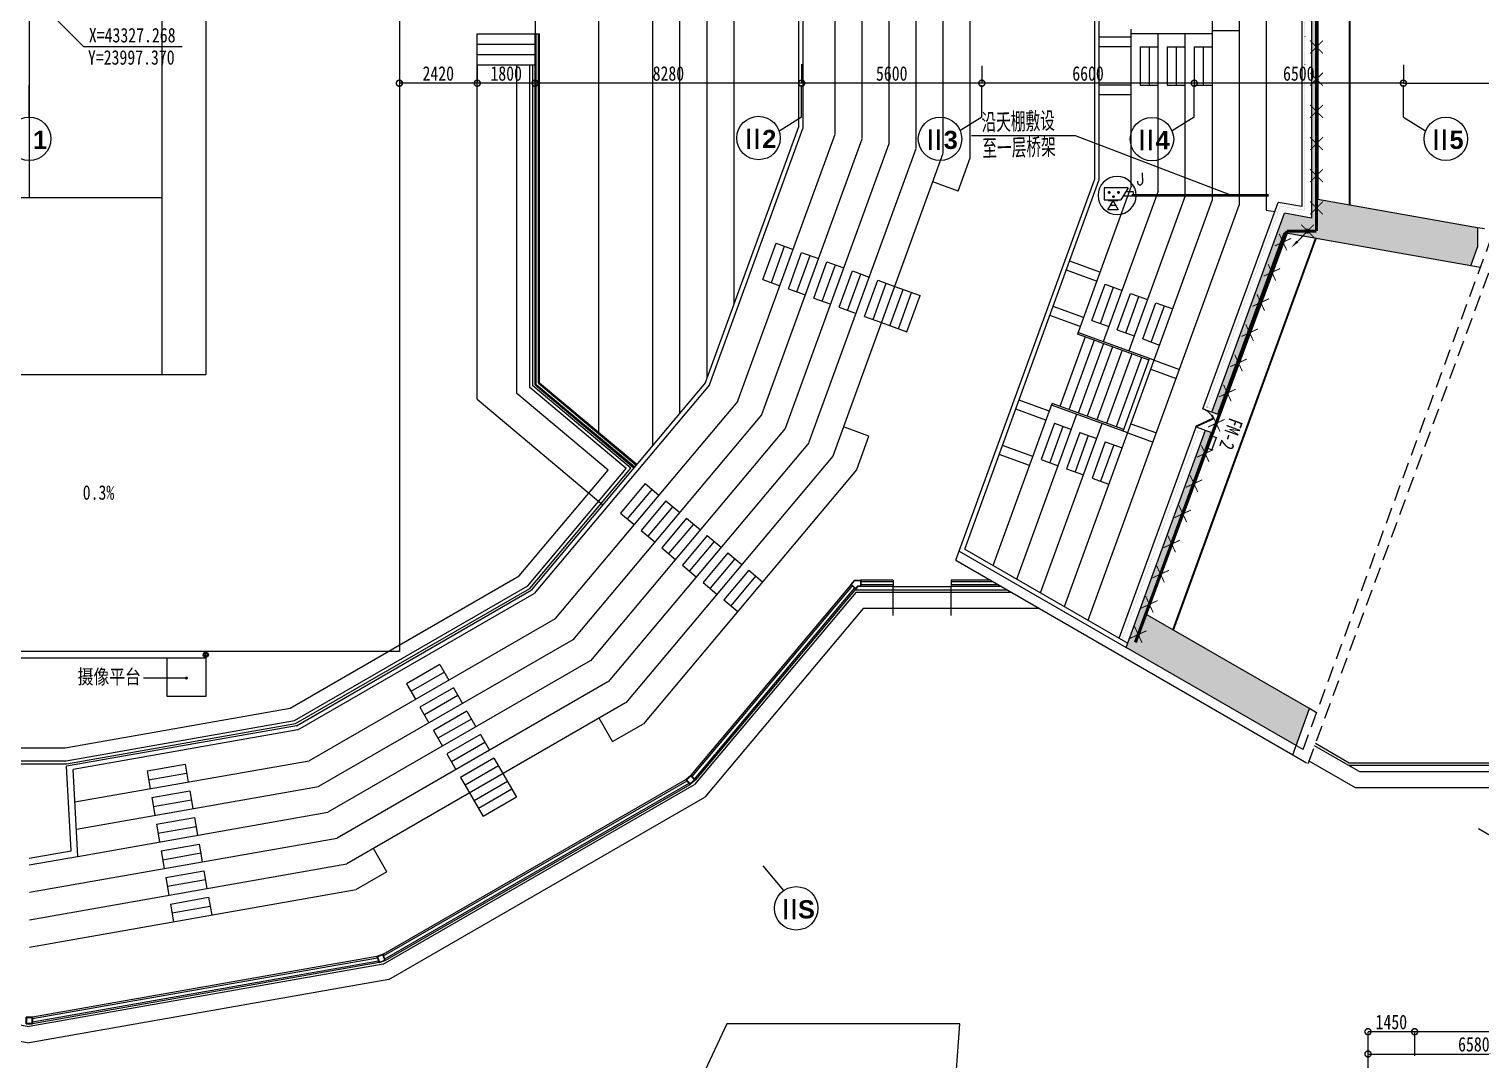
# Model space of a CAD drawing. Extents: x 23317406 to 24383751, y 42324270 to 43451021.
# Drawn here: x 23997363 to 24042480, y 42871820 to 42903866 of the extents above; entities that cross this region are included whole.
import ezdxf

# ---------------------------------------------------------------- set-up
doc = ezdxf.new("R2010")
doc.units = 0
doc.header["$MEASUREMENT"] = 0
doc.linetypes.add('DASHED', pattern=[0.75, 0.5, -0.25])
doc.linetypes.add('T-BW-SF$0$DOT2', pattern=[3.175, 0, -3.175])
doc.layers.get('0').update_dxf_attribs({"linetype": 'CONTINUOUS'})
doc.layers.get('DEFPOINTS').update_dxf_attribs({"linetype": 'CONTINUOUS'})
for name, color, linetype in [('SB', 1, 'CONTINUOUS'), ('WZ', 7, 'CONTINUOUS'), ('场地', 5, 'CONTINUOUS'), ('墙', 7, 'CONTINUOUS'), ('投影', 9, 'CONTINUOUS'), ('柱填充', 8, 'CONTINUOUS'), ('柱形', 7, 'CONTINUOUS'), ('标注', 7, 'CONTINUOUS'), ('栏杆', 146, 'CONTINUOUS'), ('楼梯', 5, 'CONTINUOUS'), ('汉字', 7, 'CONTINUOUS'), ('电-接地防雷-箭头', 3, 'CONTINUOUS'), ('电-接地防雷-防雷卡子', 94, 'CONTINUOUS'), ('电-接地防雷-防雷线', 94, 'CONTINUOUS'), ('监控管线', 11, 'CONTINUOUS'), ('监控设备', 1, 'CONTINUOUS'), ('辅助件', 9, 'CONTINUOUS'), ('边界', 9, 'CONTINUOUS'), ('门窗', 7, 'CONTINUOUS')]:
    doc.layers.add(name, color=color, linetype=linetype)
doc.styles.add('HZTXT', font='txt', dxfattribs={"width": 0.9, "bigfont": 'HZTXT'})
doc.styles.add('IDQSTYLE', font='txt.shx', dxfattribs={"width": 0.7, "bigfont": 'hztxt.shx'})
doc.styles.add('KSHZ', font='ROMANS.shx', dxfattribs={"height": 800, "bigfont": 'dfhz.shx'})
doc.styles.add('Q1', font='SimSun.ttf', dxfattribs={"width": 0.8, "height": 450})
doc.styles.add('Q200', font='SimSun.ttf', dxfattribs={"width": 0.8, "height": 450})
doc.styles.add('T-SG-01$0$Arial', font='ARIALBD.TTF')
doc.dimstyles.new('Q2', dxfattribs={"dimscale": 150, "dimtxt": 2.5, "dimasz": 2.5, "dimexe": 0, "dimexo": 0, "dimgap": 0.5, "dimtad": 1, "dimdec": 4, "dimdsep": 46, "dimtxsty": 'Q200', "dimblk1": 'DOTSMALL', "dimblk2": 'DOTSMALL', "dimsah": 1, "dimcen": 2.5, "dimadec": 0, "dimazin": 0, "dimtfac": 1, "dimtdec": 3, "dimtmove": 2, "dimatfit": 3, "dimldrblk": 'DOTSMALL', "dimfxl": 1, "dimtolj": 1, "dimtzin": 10, "dimarcsym": 0})

# ---------------------------------------------------------------- blocks, each defined once
blk = doc.blocks.new('_DOTSMALL')
at = {"color": 0, "linetype": 'ByBlock', "const_width": 0.5}
blk.add_lwpolyline([(-0.0625, 0, 1), (0.0625, 0, 1)], format="xyb", close=True, dxfattribs=at)
blk = doc.blocks.new('*D251')
at = {"color": 0, "linetype": 'ByBlock'}
for p, q in [((24013090, 42831648), (24013090, 42831080)), ((24021370, 42831648), (24021370, 42831080)), ((24021370, 42831080), (24013090, 42831080))]:
    blk.add_line(p, q, dxfattribs=at)
at = {"layer": 'DEFPOINTS', "color": 0, "linetype": 'ByBlock'}
for p in [(24013090, 42831648), (24021370, 42831648), (24013090, 42831080)]:
    blk.add_point(p, dxfattribs=at)
at = {"color": 0, "linetype": 'ByBlock', "xscale": 375, "yscale": 375, "zscale": 375, "rotation": 180}
blk.add_blockref('_DOTSMALL', (24013090, 42831080), dxfattribs=at)
at = {"color": 0, "linetype": 'ByBlock', "xscale": 375, "yscale": 375, "zscale": 375}
blk.add_blockref('_DOTSMALL', (24021370, 42831080), dxfattribs=at)
at = {"color": 0, "linetype": 'ByBlock', "insert": (24017230, 42831380), "char_height": 450, "attachment_point": 5, "style": 'Q200'}
blk.add_mtext('\\A1;8280', dxfattribs=at)
blk = doc.blocks.new('*D252')
at = {"color": 0, "linetype": 'ByBlock'}
for p, q in [((24021370, 42831674), (24021370, 42831080)), ((24026970, 42831624), (24026970, 42831080)), ((24026970, 42831080), (24021370, 42831080))]:
    blk.add_line(p, q, dxfattribs=at)
at = {"layer": 'DEFPOINTS', "color": 0, "linetype": 'ByBlock'}
for p in [(24021370, 42831674), (24026970, 42831624), (24021370, 42831080)]:
    blk.add_point(p, dxfattribs=at)
at = {"color": 0, "linetype": 'ByBlock', "xscale": 375, "yscale": 375, "zscale": 375, "rotation": 180}
blk.add_blockref('_DOTSMALL', (24021370, 42831080), dxfattribs=at)
at = {"color": 0, "linetype": 'ByBlock', "xscale": 375, "yscale": 375, "zscale": 375}
blk.add_blockref('_DOTSMALL', (24026970, 42831080), dxfattribs=at)
at = {"color": 0, "linetype": 'ByBlock', "insert": (24024170, 42831380), "char_height": 450, "attachment_point": 5, "style": 'Q200'}
blk.add_mtext('\\A1;5600', dxfattribs=at)
blk = doc.blocks.new('*D253')
at = {"color": 0, "linetype": 'ByBlock'}
for p, q in [((24026970, 42831624), (24026970, 42831080)), ((24033570, 42831648), (24033570, 42831080)), ((24033570, 42831080), (24026970, 42831080))]:
    blk.add_line(p, q, dxfattribs=at)
at = {"layer": 'DEFPOINTS', "color": 0, "linetype": 'ByBlock'}
for p in [(24026970, 42831624), (24033570, 42831648), (24026970, 42831080)]:
    blk.add_point(p, dxfattribs=at)
at = {"color": 0, "linetype": 'ByBlock', "xscale": 375, "yscale": 375, "zscale": 375, "rotation": 180}
blk.add_blockref('_DOTSMALL', (24026970, 42831080), dxfattribs=at)
at = {"color": 0, "linetype": 'ByBlock', "xscale": 375, "yscale": 375, "zscale": 375}
blk.add_blockref('_DOTSMALL', (24033570, 42831080), dxfattribs=at)
at = {"color": 0, "linetype": 'ByBlock', "insert": (24030270, 42831380), "char_height": 450, "attachment_point": 5, "style": 'Q200'}
blk.add_mtext('\\A1;6600', dxfattribs=at)
blk = doc.blocks.new('*D254')
at = {"color": 0, "linetype": 'ByBlock'}
for p, q in [((24033570, 42831648), (24033570, 42831080)), ((24040070, 42831648), (24040070, 42831080)), ((24040070, 42831080), (24033570, 42831080))]:
    blk.add_line(p, q, dxfattribs=at)
at = {"layer": 'DEFPOINTS', "color": 0, "linetype": 'ByBlock'}
for p in [(24033570, 42831648), (24040070, 42831648), (24033570, 42831080)]:
    blk.add_point(p, dxfattribs=at)
at = {"color": 0, "linetype": 'ByBlock', "xscale": 375, "yscale": 375, "zscale": 375, "rotation": 180}
blk.add_blockref('_DOTSMALL', (24033570, 42831080), dxfattribs=at)
at = {"color": 0, "linetype": 'ByBlock', "xscale": 375, "yscale": 375, "zscale": 375}
blk.add_blockref('_DOTSMALL', (24040070, 42831080), dxfattribs=at)
at = {"color": 0, "linetype": 'ByBlock', "insert": (24036820, 42831380), "char_height": 450, "attachment_point": 5, "style": 'Q200'}
blk.add_mtext('\\A1;6500', dxfattribs=at)
blk = doc.blocks.new('*D255')
at = {"color": 0, "linetype": 'ByBlock'}
for p, q in [((24040070, 42831648), (24040070, 42831080)), ((24050370, 42831648), (24050370, 42831080)), ((24040070, 42831080), (24050370, 42831080))]:
    blk.add_line(p, q, dxfattribs=at)
at = {"layer": 'DEFPOINTS', "color": 0, "linetype": 'ByBlock'}
for p in [(24040070, 42831648), (24050370, 42831648), (24050370, 42831080)]:
    blk.add_point(p, dxfattribs=at)
at = {"color": 0, "linetype": 'ByBlock', "xscale": 375, "yscale": 375, "zscale": 375, "rotation": 180}
blk.add_blockref('_DOTSMALL', (24040070, 42831080), dxfattribs=at)
at = {"color": 0, "linetype": 'ByBlock', "xscale": 375, "yscale": 375, "zscale": 375}
blk.add_blockref('_DOTSMALL', (24050370, 42831080), dxfattribs=at)
at = {"color": 0, "linetype": 'ByBlock', "insert": (24045220, 42831380), "char_height": 450, "attachment_point": 5, "style": 'Q200'}
blk.add_mtext('\\A1;10300', dxfattribs=at)
blk = doc.blocks.new('A$C53E22F80')
at = {"layer": '场地'}
for p, q in [((0, 42400), (0, 1400)), ((23000, 42400), (0, 42400)), ((23000, 42400), (23000, 1400)), ((6015, 33785), (6015, 10015)), ((16985, 33785), (6015, 33785)), ((7385, 33785), (7385, 10015)), ((15615, 33785), (15615, 10015)), ((16985, 33785), (16985, 10015)), ((15615, 28300), (7385, 28300)), ((11500, 28300), (11500, 15500)), ((17895, 21900), (5105, 21900)), ((15615, 15500), (7385, 15500)), ((6015, 10015), (16985, 10015)), ((23000, 1400), (0, 1400))]:
    blk.add_line(p, q, dxfattribs=at)
at = {"layer": '投影'}
for points in [[(6015, 43800), (7215, 43800), (7215, 42600), (6015, 42600)], [(16985, 43800), (15785, 43800), (15785, 42600), (16985, 42600)], [(6015, 42600), (16985, 42600), (16985, 42400), (6015, 42400)], [(6015, 1200), (16985, 1200), (16985, 1400), (6015, 1400)], [(6015, 0), (7215, 0), (7215, 1200), (6015, 1200)], [(16985, 0), (15785, 0), (15785, 1200), (16985, 1200)]]:
    blk.add_lwpolyline(points, close=True, dxfattribs=at)
blk = doc.blocks.new('*D258')
at = {"color": 0, "linetype": 'ByBlock'}
for p, q in [((24008870, 42831648), (24008870, 42831080)), ((24011290, 42831648), (24011290, 42831080)), ((24011290, 42831080), (24008870, 42831080))]:
    blk.add_line(p, q, dxfattribs=at)
at = {"layer": 'DEFPOINTS', "color": 0, "linetype": 'ByBlock'}
for p in [(24008870, 42831648), (24011290, 42831648), (24008870, 42831080)]:
    blk.add_point(p, dxfattribs=at)
at = {"color": 0, "linetype": 'ByBlock', "xscale": 375, "yscale": 375, "zscale": 375, "rotation": 180}
blk.add_blockref('_DOTSMALL', (24008870, 42831080), dxfattribs=at)
at = {"color": 0, "linetype": 'ByBlock', "xscale": 375, "yscale": 375, "zscale": 375}
blk.add_blockref('_DOTSMALL', (24011290, 42831080), dxfattribs=at)
at = {"color": 0, "linetype": 'ByBlock', "insert": (24010080, 42831380), "char_height": 450, "attachment_point": 5, "style": 'Q200'}
blk.add_mtext('\\A1;2420', dxfattribs=at)
blk = doc.blocks.new('*D259')
at = {"color": 0, "linetype": 'ByBlock'}
for p, q in [((24011290, 42831648), (24011290, 42831080)), ((24013090, 42831648), (24013090, 42831080)), ((24013090, 42831080), (24011290, 42831080))]:
    blk.add_line(p, q, dxfattribs=at)
at = {"layer": 'DEFPOINTS', "color": 0, "linetype": 'ByBlock'}
for p in [(24011290, 42831648), (24013090, 42831648), (24011290, 42831080)]:
    blk.add_point(p, dxfattribs=at)
at = {"color": 0, "linetype": 'ByBlock', "xscale": 375, "yscale": 375, "zscale": 375, "rotation": 180}
blk.add_blockref('_DOTSMALL', (24011290, 42831080), dxfattribs=at)
at = {"color": 0, "linetype": 'ByBlock', "xscale": 375, "yscale": 375, "zscale": 375}
blk.add_blockref('_DOTSMALL', (24013090, 42831080), dxfattribs=at)
at = {"color": 0, "linetype": 'ByBlock', "insert": (24012190, 42831380), "char_height": 450, "attachment_point": 5, "style": 'Q200'}
blk.add_mtext('\\A1;1800', dxfattribs=at)
blk = doc.blocks.new('M100')
at = {"layer": '门窗'}
blk.add_line((0, 1000), (0, 0), dxfattribs=at)
blk = doc.blocks.new('*D319')
at = {"color": 0, "linetype": 'ByBlock'}
for p, q in [((24040420, 42800844), (24040420, 42801596)), ((24049870, 42801596), (24040420, 42801596)), ((24049870, 42800844), (24049870, 42801596))]:
    blk.add_line(p, q, dxfattribs=at)
at = {"layer": 'DEFPOINTS', "color": 0, "linetype": 'ByBlock'}
for p in [(24040420, 42801596), (24040420, 42800844), (24049870, 42800844)]:
    blk.add_point(p, dxfattribs=at)
at = {"color": 0, "linetype": 'ByBlock', "xscale": 375, "yscale": 375, "zscale": 375, "rotation": 180}
blk.add_blockref('_DOTSMALL', (24040420, 42801596), dxfattribs=at)
at = {"color": 0, "linetype": 'ByBlock', "xscale": 375, "yscale": 375, "zscale": 375}
blk.add_blockref('_DOTSMALL', (24049870, 42801596), dxfattribs=at)
at = {"color": 0, "linetype": 'ByBlock', "insert": (24045145, 42801896), "char_height": 450, "attachment_point": 5, "style": 'Q200'}
blk.add_mtext('\\A1;9450', dxfattribs=at)
blk = doc.blocks.new('*D320')
at = {"color": 0, "linetype": 'ByBlock'}
for p, q in [((24038970, 42800844), (24038970, 42801596)), ((24040420, 42801596), (24038970, 42801596)), ((24040420, 42800844), (24040420, 42801596))]:
    blk.add_line(p, q, dxfattribs=at)
at = {"layer": 'DEFPOINTS', "color": 0, "linetype": 'ByBlock'}
for p in [(24038970, 42801596), (24038970, 42800844), (24040420, 42800844)]:
    blk.add_point(p, dxfattribs=at)
at = {"color": 0, "linetype": 'ByBlock', "xscale": 375, "yscale": 375, "zscale": 375, "rotation": 180}
blk.add_blockref('_DOTSMALL', (24038970, 42801596), dxfattribs=at)
at = {"color": 0, "linetype": 'ByBlock', "xscale": 375, "yscale": 375, "zscale": 375}
blk.add_blockref('_DOTSMALL', (24040420, 42801596), dxfattribs=at)
at = {"color": 0, "linetype": 'ByBlock', "insert": (24039695, 42801896), "char_height": 450, "attachment_point": 5, "style": 'Q200'}
blk.add_mtext('\\A1;1450', dxfattribs=at)
blk = doc.blocks.new('*D325')
at = {"color": 0, "linetype": 'ByBlock'}
for p, q in [((24038970, 42800152), (24038970, 42800904)), ((24038970, 42800904), (24045550, 42800904)), ((24045550, 42800152), (24045550, 42800904))]:
    blk.add_line(p, q, dxfattribs=at)
at = {"layer": 'DEFPOINTS', "color": 0, "linetype": 'ByBlock'}
for p in [(24045550, 42800904), (24038970, 42800152), (24045550, 42800152)]:
    blk.add_point(p, dxfattribs=at)
at = {"color": 0, "linetype": 'ByBlock', "xscale": 375, "yscale": 375, "zscale": 375, "rotation": 180}
blk.add_blockref('_DOTSMALL', (24038970, 42800904), dxfattribs=at)
at = {"color": 0, "linetype": 'ByBlock', "xscale": 375, "yscale": 375, "zscale": 375}
blk.add_blockref('_DOTSMALL', (24045550, 42800904), dxfattribs=at)
at = {"color": 0, "linetype": 'ByBlock', "insert": (24042260, 42801204), "char_height": 450, "attachment_point": 5, "style": 'Q200'}
blk.add_mtext('\\A1;6580', dxfattribs=at)
blk = doc.blocks.new('SX1')
at = {"layer": 'SB'}
for p, q in [((-2.72, 0.74), (-4.54, 0.74)), ((-4.54, 0.74), (-4.54, -0.51)), ((-3.29, 1.67), (2.96, 1.67)), ((-3.29, 1.67), (-1.38, -1.45)), ((2.96, 1.67), (2.96, -1.45)), ((-4.54, -0.51), (-1.96, -0.51)), ((2.96, -1.45), (-1.38, -1.45))]:
    blk.add_line(p, q, dxfattribs=at)
blk = doc.blocks.new('SX8')
at = {"layer": 'SB'}
for p, q in [((-0.65, -1.02), (1.8, -1.02)), ((-0.11, -2.2), (1.27, -2.2))]:
    blk.add_line(p, q, dxfattribs=at)
for points in [[(-1.02, 1.19, 0.375, 0.375, 1), (-0.64, 1.19, 0.375, 0.375, 1)], [(0.29, 0.1, 0.375, 0.375, 1), (0.67, 0.1, 0.375, 0.375, 1)], [(1.39, 1.19, 0.375, 0.375, 1), (1.76, 1.19, 0.375, 0.375, 1)]]:
    blk.add_lwpolyline(points, format="xyseb", close=True, dxfattribs=at)
blk.add_lwpolyline([(0.58, -1.01), (-0.77, -3.35), (1.94, -3.35)], close=True, dxfattribs=at)
blk.add_blockref('SX1', (-0.09, 0.7), dxfattribs=at)
blk = doc.blocks.new('QQSX')
at = {"layer": 'SB'}
blk.add_circle((-12, 12), 494, dxfattribs=at)
at = {"layer": 'SB', "xscale": 100, "yscale": 100, "zscale": 100}
blk.add_blockref('SX8', (36, -28), dxfattribs=at)
blk = doc.blocks.new('A$C7A4D2D25')
at = {"layer": 'WZ'}
blk.add_blockref('QQSX', (506, 483), dxfattribs=at)
blk = doc.blocks.new('*X411')
at = {"color": 0, "linetype": 'Continuous'}
for p, q in [((192.59, 446.72), (193.87, 448.01)), ((192.65, 446.36), (194.23, 447.94)), ((192.69, 447.24), (193.35, 447.91)), ((192.79, 446.07), (194.52, 447.8)), ((192.98, 445.84), (194.75, 447.61)), ((193.23, 445.66), (194.93, 447.37)), ((193.53, 445.54), (195.05, 447.06)), ((193.92, 445.51), (195.08, 446.67)), ((194.61, 445.77), (194.82, 445.99))]:
    blk.add_line(p, q, dxfattribs=at)
blk = doc.blocks.new('HC000750')
at = {"color": 0, "linetype": 'Continuous'}
blk.add_line((0, -0.06), (-3.11, -3.23), dxfattribs=at)
blk.add_lwpolyline([(-3.11, -3.23, 0.8, 0, 0), (-5.06, -5.12, 0, 0, 0)], format="xyseb", dxfattribs=at)
blk.add_circle((0, 0), 0.625, dxfattribs=at)
at = {"color": 0, "linetype": 'Continuous', "xscale": 0.5, "yscale": 0.5, "zscale": 0.5}
blk.add_blockref('*X411', (-96.92, -223.38), dxfattribs=at)
at = {"color": 0, "style": 'IDQSTYLE', "width": 0.7}
blk.add_attdef('PSFHATT', (2.63, -5.12), '', height=2.5, dxfattribs=at)

msp = doc.modelspace()

# ---------------------------------------------------------------- hatches: boundary and pattern name
at = {"layer": '柱填充'}
h = msp.add_hatch(color=256, dxfattribs=at)
h.paths.add_polyline_path([(24042161.62219, 42896508.4611), (24042370, 42897080.97444), (24042370, 42897690.23041), (24037410, 42898564.81223), (24037410, 42904715.68857), (24037210, 42904715.68857), (24037210, 42897990.82166), (24036370, 42898138.93632), (24034120.61826, 42891958.81077), (24034308.55678, 42891890.40674), (24036361.62219, 42897531.15759)])
h.paths.add_polyline_path([(24036220.5, 42902819.34957), (24037419.5, 42902819.34957), (24037419.5, 42902144.34957), (24036220.5, 42902144.34957)], flags=25)
msp.add_hatch(color=256, dxfattribs=at).paths.add_polyline_path([(24032050.27929, 42885685.84031), (24034103.34469, 42891326.59117), (24033915.40617, 42891394.99519), (24031457.64661, 42884642.3563), (24036733.95806, 42881596.07647), (24037150.71369, 42882741.10314)])

# ---------------------------------------------------------------- linework, layer by layer
for p, q in [((23997370, 42901125.49677), (23997370, 42902125.49677)), ((24021370, 42901125.49677), (24021370, 42902125.49677)), ((24026970.00037, 42901125.49677), (24026970.00037, 42902125.49677)), ((24033570.00037, 42901125.49677), (24033570.00037, 42902125.49677)), ((24040070.00037, 42901125.49677), (24040070.00037, 42902125.49677)), ((24042401.08608, 42879016.9789), (24043267.11148, 42878516.9789)), ((24020162.96538, 42877852.0902), (24020805.75299, 42877086.04576))]:
    msp.add_line(p, q)
at = {"color": 2}
for centre in [(23997370, 42900450.49677), (24020033.56529, 42900477.88613), (24025671.67031, 42900450.49677), (24032257.21979, 42900441.24693), (24041388.66415, 42900450.49677), (24021202.28969, 42876533.66372)]:
    msp.add_circle(centre, 675, dxfattribs=at)
at = {"layer": '场地'}
msp.add_lwpolyline([(24025931.1914, 42868093.93648), (24026284.47432, 42872945.68857), (24019044.70432, 42872945.68857), (24016782.29516, 42868093.93648)], dxfattribs=at)
at = {"layer": '墙'}
for p, q in [((24038410, 42911642.89189), (24038410, 42898388.48525)), ((24021270, 42909229.90341), (24021270, 42900801.47373)), ((24021410, 42909254.58919), (24021410, 42900776.78796)), ((24036910, 42904715.68857), (24036910, 42898348.34774)), ((24037210, 42904715.68857), (24037210, 42897990.82166)), ((24037410, 42904715.68857), (24037410, 42898564.81223)), ((24018387.30728, 42892881.34056), (24021270, 42900801.47373)), ((24018510.42121, 42892810.2607), (24021410, 42900776.78796)), ((24042370, 42897690.23041), (24037410, 42898564.81223)), ((24033838.71047, 42892061.41681), (24036174.18891, 42898478.09109)), ((24034120.61826, 42891958.81077), (24036370, 42898138.93632)), ((24036910, 42898348.34774), (24036174.18891, 42898478.09109)), ((24037210, 42897990.82166), (24036370, 42898138.93632)), ((24042370, 42897690.23041), (24042370, 42897080.97444)), ((24032929.66453, 42885178.12701), (24037361.62219, 42897354.83061)), ((24034308.55678, 42891890.40674), (24036361.62219, 42897531.15759)), ((24042161.62219, 42896508.4611), (24036361.62219, 42897531.15759)), ((24042161.62219, 42896508.4611), (24042370, 42897080.97444)), ((24018387.30728, 42892881.34056), (24012969.61711, 42886424.78884)), ((24018510.42121, 42892810.2607), (24013060.99562, 42886315.88817)), ((24033838.71047, 42892061.41681), (24034308.55678, 42891890.40674)), ((24031242.45253, 42884928.25674), (24033633.49838, 42891497.60124)), ((24031457.64661, 42884642.3563), (24033915.40617, 42891394.99519)), ((24033633.49838, 42891497.60124), (24034103.34469, 42891326.59117)), ((24032050.27929, 42885685.84031), (24034103.34469, 42891326.59117)), ((24026165.08478, 42887351.60814), (24036629.76915, 42881309.8198)), ((24026269.27369, 42887637.86481), (24031457.64661, 42884642.3563)), ((24026441.00911, 42887700.37139), (24031506.2681, 42884775.94275)), ((24005670.38289, 42882210.574), (24012969.61711, 42886424.78884)), ((24023050.68349, 42886459.86245), (24022897.4746, 42886588.41997)), ((24023214.96225, 42886536.4669), (24023214.96225, 42886736.4669)), ((24005719.00438, 42882076.98756), (24013060.99562, 42886315.88817)), ((24037150.71369, 42882741.10314), (24032050.27929, 42885685.84031)), ((24036733.95806, 42881596.07647), (24031457.64661, 42884642.3563)), ((24036629.76915, 42881309.8198), (24037150.71369, 42882741.10314)), ((24005670.38289, 42882210.574), (23998531.00252, 42880951.70862)), ((24005719.00438, 42882076.98756), (23998736.82527, 42880845.841)), ((23998669.02528, 42878318.0775), (23998531.00252, 42880951.70862)), ((23998878.13897, 42878149.41505), (23998736.82527, 42880845.841)), ((23997363.05404, 42878087.79953), (23998669.02528, 42878318.0775)), ((23997363.05404, 42877884.71421), (23998864.86553, 42878149.52409))]:
    msp.add_line(p, q, dxfattribs=at)
at = {"layer": '墙', "linetype": 'DASHED', "ltscale": 1000}
for p, q in [((24043329, 42897521.13283), (24042370, 42897690.23041)), ((24036950.43361, 42881471.09425), (24042781.21578, 42897313.09399)), ((24037108.9292, 42881033.17662), (24042976.1207, 42896974.09901)), ((24042465.35217, 42896454.90531), (24042161.62219, 42896508.4611)), ((24037371.04997, 42882613.89193), (24037150.71369, 42882741.10314)), ((24036950.43361, 42881471.09425), (24036733.95806, 42881596.07647)), ((24036629.76915, 42881309.8198), (24037108.9292, 42881033.17662))]:
    msp.add_line(p, q, dxfattribs=at)
at = {"layer": '墙'}
for points in [[(24023050.68349, 42886459.86245), (24022897.4746, 42886588.41997), (24023021.70072, 42886736.4669), (24023214.96225, 42886736.4669), (24023214.96225, 42886536.4669), (24023114.96225, 42886536.4669)], [(24023049.45092, 42886473.95077), (24022911.56292, 42886589.65254), (24023026.3638, 42886726.4669), (24023204.96225, 42886726.4669), (24023204.96225, 42886546.4669), (24023110.29918, 42886546.4669)], [(24017776.95592, 42880540.05316), (24017930.16481, 42880668.61068), (24018060.70554, 42880513.0383), (24017907.49665, 42880384.48078)], [(24017791.04424, 42880538.82059), (24017928.93224, 42880654.52236), (24018046.61722, 42880514.27087), (24017908.72922, 42880398.5691)], [(24008363.04409, 42875104.92863), (24008175.10556, 42875036.5246), (24008244.56483, 42874845.68682), (24008432.50336, 42874914.09085)], [(24008357.06736, 42875092.1115), (24008187.92269, 42875030.54787), (24008250.54156, 42874858.50395), (24008419.68623, 42874920.06757)], [(23997270, 42873148.92566), (23997470, 42873148.92566), (23997470, 42872945.84033), (23997270, 42872945.84033)], [(23997470, 42873148.92566), (23997270, 42873148.92566), (23997270, 42872945.84033), (23997470, 42872945.84033)], [(23997280, 42873138.92566), (23997460, 42873138.92566), (23997460, 42872955.84033), (23997280, 42872955.84033)], [(23997460, 42873138.92566), (23997280, 42873138.92566), (23997280, 42872955.84033), (23997460, 42872955.84033)]]:
    msp.add_lwpolyline(points, close=True, dxfattribs=at)
at = {"layer": '墙', "ltscale": 5000}
for start, end in [(67.1172342395, 67.1172342395), (66.2587266313, 66.2587266313), (64.4772342395, 64.4772342395), (64.9387266313, 64.9387266313)]:
    msp.add_arc((23850578.58196, 42857442.58139), 533172.67138, start, end, dxfattribs=at)
at = {"layer": '墙'}
for centre, start, end in [((23850634.74669, 42857737.27781), 79.4743453394, 79.4743453394), ((23850639.30178, 42857736.37231), 78.1227654233, 78.1227654233), ((23850644.55659, 42857735.23786), 77.5606287088, 77.5606287088), ((23850649.0789, 42857734.18074), 76.2090487927, 76.2090487927)]:
    msp.add_arc(centre, 530172.67138, start, end, dxfattribs=at)
at = {"layer": '投影'}
for p, q in [((24016750, 42890930.07373), (24016750, 42919101.30341)), ((24015070, 42891325.43755), (24015070, 42918705.93956)), ((24017590, 42891931.14675), (24017590, 42918100.23039)), ((24018430, 42892998.63786), (24018430, 42917032.73928)), ((24019270, 42895306.51889), (24019270, 42914724.85825)), ((24034970, 42911645.58305), (24034970, 42898385.7941)), ((24035810, 42911793.69771), (24035810, 42898237.67943)), ((24038385, 42911638.48372), (24038385, 42898392.89342)), ((24034130, 42911497.46838), (24034130, 42898533.90876)), ((24030470, 42910852.11163), (24030470, 42899179.26551)), ((24030610, 42910876.79741), (24030610, 42899154.57973)), ((24024930, 42900163.17006), (24024930, 42909875.26016)), ((24025770, 42900015.0554), (24025770, 42910023.37482)), ((24026610, 42899866.94073), (24026610, 42910171.48949)), ((24022410, 42900607.51405), (24022410, 42909430.91617)), ((24023250, 42900459.39939), (24023250, 42909579.03083)), ((24024090, 42900311.28473), (24024090, 42909727.1455)), ((24011290, 42892356.3662), (24011290, 42903715.68857)), ((24011290, 42903715.68857), (24013230, 42903715.68857)), ((24013090, 42892804.0978), (24013090, 42903715.68857)), ((24013230, 42892869.38087), (24013230, 42903715.68857)), ((24031610, 42898978.25275), (24031610, 42903865.68677)), ((24032450, 42898830.13809), (24032450, 42903715.68857)), ((24033290, 42898682.02342), (24033290, 42903715.68857)), ((24031890, 42903315.68677), (24031890, 42902115.68677)), ((24031890, 42903315.68677), (24032450, 42903315.68677)), ((24032170, 42903315.68677), (24032170, 42902115.68677)), ((24032730, 42903315.68677), (24032730, 42902115.68677)), ((24032730, 42903315.68677), (24033290, 42903315.68677)), ((24033010, 42903315.68677), (24033010, 42902115.68677)), ((24033570, 42903315.68677), (24033570, 42902115.68677)), ((24033570, 42903315.68677), (24034130, 42903315.68677)), ((24033850, 42903315.68677), (24033850, 42902115.68677)), ((24031890, 42902115.68677), (24032450, 42902115.68677)), ((24032730, 42902115.68677), (24033290, 42902115.68677)), ((24033570, 42902115.68677), (24034130, 42902115.68677)), ((24019392.21875, 42892309.17512), (24022410, 42900600.46097)), ((24020130.90235, 42891882.69594), (24023250, 42900452.34631)), ((24020869.58595, 42891456.21676), (24024090, 42900304.23165)), ((24021608.26956, 42891029.73759), (24024930, 42900156.11698)), ((24022346.95316, 42890603.25841), (24025770, 42900008.00232)), ((24026231.79381, 42898827.82777), (24026610, 42899866.94073)), ((24026231.79381, 42898827.82777), (24025442.45201, 42899115.12469)), ((24026165.08478, 42887351.60814), (24030470, 42899179.26551)), ((24026441.00911, 42887700.37139), (24030610, 42899154.57973)), ((24031610, 42898978.25275), (24029938.39912, 42894385.56707)), ((24032450, 42898830.13809), (24030744.84193, 42894145.25478)), ((24033290, 42898682.02342), (24031534.18373, 42893857.95786)), ((24029536.44516, 42885913.22055), (24034130, 42898533.90876)), ((24030275.12876, 42885486.74138), (24034970, 42898385.7941)), ((24035810, 42898237.67943), (24036070, 42898191.83442)), ((24020168.46327, 42896079.21989), (24020578.88745, 42897206.85104)), ((24020578.88745, 42897206.85104), (24021105.11531, 42897015.31976)), ((24032907.6799, 42885190.81984), (24037336.62219, 42897359.23879)), ((24020431.57721, 42895983.45425), (24020842.00138, 42897111.0854)), ((24020957.80507, 42895791.92297), (24021368.22925, 42896919.55411)), ((24021220.91901, 42895696.15733), (24021631.34318, 42896823.78847)), ((24021368.22925, 42896919.55411), (24021894.45712, 42896728.02284)), ((24021747.14688, 42895504.62605), (24022157.57105, 42896632.25719)), ((24022010.26081, 42895408.86041), (24022420.68498, 42896536.49155)), ((24022157.57105, 42896632.25719), (24022683.79892, 42896440.72592)), ((24022536.48868, 42895217.32913), (24022946.91285, 42896344.96027)), ((24022946.91285, 42896344.96027), (24023473.14072, 42896153.429)), ((24020168.46327, 42896079.21989), (24020694.69114, 42895887.68861)), ((24022799.60261, 42895121.56349), (24023210.02678, 42896249.19463)), ((24023325.83048, 42894930.03221), (24023736.25465, 42896057.66335)), ((24023588.94441, 42894834.26657), (24023999.36858, 42895961.89771)), ((24023736.25465, 42896057.66335), (24024262.48252, 42895866.13208)), ((24024262.48252, 42895866.13207), (24025051.82432, 42895578.83516)), ((24030389.62413, 42894806.63237), (24030800.0483, 42895934.26352)), ((24030800.0483, 42895934.26352), (24031326.27617, 42895742.73224)), ((24020957.80507, 42895791.92297), (24021484.03294, 42895600.39169)), ((24021747.14688, 42895504.62605), (24022273.37474, 42895313.09477)), ((24024115.17228, 42894642.73529), (24024525.59645, 42895770.36643)), ((24024378.28621, 42894546.96965), (24024788.71039, 42895674.60079)), ((24024641.40015, 42894451.20401), (24025051.82432, 42895578.83516)), ((24030652.73807, 42894710.86673), (24031063.16224, 42895838.49788)), ((24031178.96593, 42894519.33545), (24031589.39011, 42895646.9666)), ((24031442.07987, 42894423.56981), (24031852.50404, 42895551.20096)), ((24031589.39011, 42895646.9666), (24032115.61797, 42895455.43532)), ((24022536.48868, 42895217.32913), (24023062.71655, 42895025.79785)), ((24031968.30773, 42894232.03853), (24032378.73191, 42895359.66968)), ((24032231.42167, 42894136.27289), (24032641.84584, 42895263.90404)), ((24032378.73191, 42895359.66968), (24032904.95978, 42895168.1384)), ((24023325.83048, 42894930.03221), (24023852.05835, 42894738.50093)), ((24023852.05835, 42894738.50093), (24024641.40015, 42894451.20401)), ((24030389.62413, 42894806.63237), (24030915.852, 42894615.10109)), ((24031178.96593, 42894519.33545), (24031705.1938, 42894327.80417)), ((24031968.30773, 42894232.03853), (24032494.5356, 42894040.50725)), ((24031361.72206, 42891366.69828), (24032182.57102, 42893621.96227)), ((24013090, 42892804.0978), (24016160.5529, 42890227.598)), ((24013230, 42892869.38087), (24016250.54317, 42890334.84422)), ((24011290, 42892356.3662), (24015196.37149, 42889078.53133)), ((24019385.27282, 42892297.14442), (24013713.69926, 42885538.02626)), ((24020123.95642, 42891870.66524), (24014261.97033, 42884884.62225)), ((24027320.39435, 42887192.65808), (24029151.75156, 42892224.27065)), ((24028059.07795, 42886766.17891), (24029923.99235, 42891889.9891)), ((24020862.64003, 42891444.18607), (24014810.24139, 42884231.21824)), ((24023461.43065, 42891209.26447), (24022672.08885, 42891496.56139)), ((24028797.76156, 42886339.69973), (24030713.33415, 42891602.69218)), ((24029226.75441, 42891611.67407), (24028816.33024, 42890484.04293)), ((24029489.86835, 42891515.90843), (24029079.44417, 42890388.27729)), ((24029226.75441, 42891611.67407), (24029752.98228, 42891420.14279)), ((24021601.32363, 42891017.70689), (24015358.51245, 42883577.81424)), ((24023085.63676, 42890176.77923), (24023461.43065, 42891209.26447)), ((24030016.09621, 42891324.37715), (24029605.67204, 42890196.74601)), ((24030279.21015, 42891228.61151), (24029868.78598, 42890100.98037)), ((24030016.09621, 42891324.37715), (24030542.32408, 42891132.84587)), ((24030805.43801, 42891037.08023), (24030395.01384, 42889909.44909)), ((24031068.55195, 42890941.31459), (24030658.12778, 42889813.68345)), ((24030805.43801, 42891037.08023), (24031331.66588, 42890845.54895)), ((24022340.00723, 42890591.22771), (24015906.78351, 42882924.41023)), ((24028816.33024, 42890484.04293), (24029342.55811, 42890292.51165)), ((24023078.69083, 42890164.74853), (24016455.05457, 42882271.00622)), ((24029605.67204, 42890196.74601), (24030131.89991, 42890005.21473)), ((24016508.44054, 42889739.87455), (24015737.09541, 42888820.62122)), ((24016722.93298, 42889559.89402), (24015951.58785, 42888640.64069)), ((24016508.44054, 42889739.87455), (24016937.42543, 42889379.91349)), ((24030395.01384, 42889909.44909), (24030921.24171, 42889717.91781)), ((24017151.91787, 42889199.93296), (24016380.57274, 42888280.67963)), ((24017151.91787, 42889199.93296), (24017580.90276, 42888839.9719)), ((24015737.09541, 42888820.62122), (24016166.08029, 42888460.66016)), ((24017366.41031, 42889019.95243), (24016595.06518, 42888100.6991)), ((24017795.3952, 42888659.99137), (24017024.05007, 42887740.73804)), ((24017795.3952, 42888659.99137), (24018224.38009, 42888300.03031)), ((24016380.57274, 42888280.67963), (24016809.55762, 42887920.71857)), ((24018009.88765, 42888480.01084), (24017238.54251, 42887560.75751)), ((24017024.05007, 42887740.73804), (24017453.03496, 42887380.77697)), ((24018438.87253, 42888120.04978), (24017667.5274, 42887200.79645)), ((24018653.36498, 42887940.06925), (24017882.01985, 42887020.81591)), ((24018438.87253, 42888120.04978), (24018867.85742, 42887760.08872)), ((24019082.34987, 42887580.10818), (24018311.00473, 42886660.85485)), ((24019296.84231, 42887400.12765), (24018525.49718, 42886480.87432)), ((24019082.34987, 42887580.10818), (24019511.33475, 42887220.14712)), ((24017667.5274, 42887200.79645), (24018096.51229, 42886840.83538)), ((24019725.8272, 42887040.16659), (24018954.48207, 42886120.91326)), ((24019940.31964, 42886860.18606), (24019168.97451, 42885940.93273)), ((24019725.8272, 42887040.16659), (24020154.81209, 42886680.20553)), ((24018311.00473, 42886660.85485), (24018739.98962, 42886300.89379)), ((24018954.48207, 42886120.91326), (24019383.46695, 42885760.9522)), ((24013707.59113, 42885534.49972), (24006066.30076, 42881122.79864)), ((24014255.86219, 42884881.09571), (24006358.0297, 42880321.27997)), ((24014804.13325, 42884227.6917), (24006649.75864, 42879519.7613)), ((24010129.61526, 42884115.38668), (24009090.38477, 42883515.38667)), ((24010129.61526, 42884115.38668), (24010409.61526, 42883630.41245)), ((24010269.61526, 42883872.89956), (24009230.38477, 42883272.89956)), ((24015352.40432, 42883574.2877), (24006941.48758, 42878718.24263)), ((24009090.38477, 42883515.38667), (24009370.38477, 42883030.41245)), ((24010549.61526, 42883387.92534), (24009510.38477, 42882787.92534)), ((24010549.61526, 42883387.92534), (24010829.61526, 42882902.95111)), ((24015900.67538, 42882920.88369), (24007233.21652, 42877916.72396)), ((24009510.38477, 42882787.92534), (24009790.38477, 42882302.95111)), ((24010689.61526, 42883145.43822), (24009650.38478, 42882545.43822)), ((24010969.61526, 42882660.464), (24009930.38478, 42882060.464)), ((24011109.61526, 42882417.97689), (24010070.38478, 42881817.97688)), ((24010969.61526, 42882660.464), (24011249.61526, 42882175.48977)), ((24015497.4029, 42881718.10576), (24015077.4029, 42882445.5671)), ((24009930.38478, 42882060.464), (24010210.38478, 42881575.48977)), ((24011389.61526, 42881933.00266), (24010350.38478, 42881333.00266)), ((24011389.61526, 42881933.00266), (24011669.61526, 42881448.02844)), ((24015497.4029, 42881718.10576), (24016455.05459, 42882271.00622)), ((24011529.61526, 42881690.51555), (24010490.38478, 42881090.51555)), ((23998789.55427, 42879839.71188), (24006066.30076, 42881122.79865)), ((24001030.02276, 42880803.40584), (24002211.79206, 42881011.78366)), ((24002211.79206, 42881011.78366), (24002309.03505, 42880460.29132)), ((24010350.38478, 42881333.00266), (24010630.38478, 42880848.02843)), ((24011809.61526, 42881205.54132), (24010770.38478, 42880605.54132)), ((24011949.61526, 42880963.05421), (24010910.38478, 42880363.05421)), ((24011809.61526, 42881205.54132), (24012089.61526, 42880720.5671)), ((24001030.02276, 42880803.40584), (24001127.26574, 42880251.9135)), ((24001078.64425, 42880527.65967), (24002260.41355, 42880736.03749)), ((24010770.38478, 42880605.54132), (24011050.38478, 42880120.56709)), ((24012089.61526, 42880720.5671), (24012509.61527, 42879993.10576)), ((23998833.84662, 42878994.56346), (24006358.0297, 42880321.27998)), ((24001175.88723, 42879976.16733), (24002357.65653, 42880184.54515)), ((24002357.65653, 42880184.54515), (24002454.89952, 42879633.05281)), ((24011050.38478, 42880120.5671), (24011470.38478, 42879393.10576)), ((24012229.61526, 42880478.07998), (24011190.38478, 42879878.07998)), ((24012369.61526, 42880235.59287), (24011330.38478, 42879635.59287)), ((24001175.88723, 42879976.16733), (24001273.13021, 42879424.67499)), ((24001224.50872, 42879700.42116), (24002406.27803, 42879908.79898)), ((24012509.61527, 42879993.10576), (24011470.38478, 42879393.10576)), ((23998878.13897, 42878149.41505), (24006649.75864, 42879519.76131)), ((24001321.7517, 42879148.92882), (24002503.52101, 42879357.30663)), ((24001321.7517, 42879148.92882), (24001418.99469, 42878597.43647)), ((24002503.52101, 42879357.30663), (24002600.76399, 42878805.81429)), ((23997376.94596, 42877031.75586), (24006941.48759, 42878718.24264)), ((24001370.3732, 42878873.18265), (24002552.1425, 42879081.56046)), ((24001467.61618, 42878321.6903), (24002649.38548, 42878530.06812)), ((24001467.61618, 42878321.6903), (24001564.85916, 42877770.19796)), ((24001516.23767, 42878045.94413), (24002698.00697, 42878254.32195)), ((24002649.38548, 42878530.06812), (24002746.62846, 42877978.57578)), ((24008482.59714, 42877668.10575), (24008062.59714, 42878395.56709)), ((23997376.94597, 42876178.7975), (24007233.21653, 42877916.72397)), ((24001613.48065, 42877494.45179), (24002795.24995, 42877702.82961)), ((24001613.48065, 42877494.45179), (24001710.72363, 42876942.95945)), ((24001662.10214, 42877218.70562), (24002843.87144, 42877427.08344)), ((24002795.24995, 42877702.82961), (24002892.49294, 42877151.33727)), ((24008482.59714, 42877668.10575), (24007524.94546, 42877115.20529)), ((23997376.94597, 42875325.83915), (24007524.94547, 42877115.2053)), ((24001759.34512, 42876667.21328), (24002941.11443, 42876875.5911)), ((24001759.34512, 42876667.21328), (24001856.5881, 42876115.72094)), ((24001807.96661, 42876391.46711), (24002989.73592, 42876599.84493)), ((24002941.11443, 42876875.5911), (24003038.35741, 42876324.09876))]:
    msp.add_line(p, q, dxfattribs=at)
at = {"layer": '柱填充', "linetype": 'T-BW-SF$0$DOT2', "ltscale": 10}
for p, q in [((24037010, 42904615.68857), (24037010, 42898229.17238)), ((24033966.88175, 42892121.18406), (24036239.45927, 42898365.0395)), ((24037010, 42898229.17238), (24036239.45927, 42898365.0395)), ((24033966.88175, 42892121.18406), (24034154.82027, 42892052.78003)), ((24031330.39105, 42884877.48541), (24033693.26563, 42891369.42996)), ((24033693.26563, 42891369.42996), (24033881.20416, 42891301.02593))]:
    msp.add_line(p, q, dxfattribs=at)
at = {"layer": '柱形', "linetype": 'DASHED'}
for radius in [80, 50]:
    msp.add_circle((24002855, 42884415.68857), radius, dxfattribs=at)
at = {"layer": '标注'}
for p, q in [((23997370, 42905015.68857), (23999058.50291, 42903327.18566)), ((23999058.50291, 42903327.18566), (24002116.51318, 42903327.18566)), ((24021370, 42901125.49677), (24020688.03267, 42900701.05473)), ((24026970.00037, 42901125.49677), (24026288.03304, 42900701.05473)), ((24033570.00037, 42901125.49677), (24032888.03304, 42900701.05473)), ((24040070.00037, 42901125.49677), (24040751.96769, 42900701.05473))]:
    msp.add_line(p, q, dxfattribs=at)
at = {"layer": '栏杆'}
for p, q in [((24013125, 42892820.41857), (24013125, 42903715.68857)), ((24013195, 42892853.0601), (24013195, 42903715.68857)), ((24013125, 42892820.41857), (24016183.05047, 42890254.40955)), ((24013195, 42892853.0601), (24016228.0456, 42890308.03266))]:
    msp.add_line(p, q, dxfattribs=at)
at = {"layer": '楼梯'}
for p, q in [((24013090, 42906315.68857), (24013090, 42903715.68857)), ((24011290, 42903395.68857), (24013090, 42903395.68857)), ((24011290, 42903075.68857), (24013090, 42903075.68857)), ((24011290, 42902755.68857), (24013090, 42902755.68857)), ((24030182.71858, 42894296.64014), (24029396.07225, 42892135.34711)), ((24030464.62637, 42894194.0341), (24029677.98004, 42892032.74107)), ((24030746.53416, 42894091.42805), (24029959.88783, 42891930.13503)), ((24031028.44194, 42893988.82201), (24030241.79561, 42891827.52898)), ((24031329.14358, 42893879.37557), (24030542.49725, 42891718.08254)), ((24031629.84522, 42893769.92912), (24030843.19889, 42891608.63609)), ((24031930.54686, 42893660.48267), (24031143.90053, 42891499.18965))]:
    msp.add_line(p, q, dxfattribs=at)
at = {"layer": '汉字'}
msp.add_lwpolyline([(23993255, 42889063.41336, 0, 0, 0), (24000504.6218, 42889063.41336, 150, 0, 0), (24001485, 42889063.41336, 0, 0, 0)], format="xyseb", dxfattribs=at)
at = {"layer": '电-接地防雷-防雷卡子', "color": 131, "const_width": 30}
for points in [[(24037568.4933, 42903105.83686), (24037168.4933, 42903505.83686)], [(24037568.4933, 42903505.83686), (24037168.4933, 42903105.83686)], [(24037568.4933, 42902105.83686), (24037168.4933, 42902505.83686)], [(24037568.4933, 42902505.83686), (24037168.4933, 42902105.83686)], [(24037568.4933, 42901105.83686), (24037168.4933, 42901505.83686)], [(24037568.4933, 42901505.83686), (24037168.4933, 42901105.83686)], [(24037568.4933, 42900105.83686), (24037168.4933, 42900505.83686)], [(24037568.4933, 42900505.83686), (24037168.4933, 42900105.83686)], [(24037568.4933, 42899105.83686), (24037168.4933, 42899505.83686)], [(24037568.4933, 42899505.83686), (24037168.4933, 42899105.83686)], [(24037568.4933, 42898105.83686), (24037168.4933, 42898505.83686)], [(24037568.4933, 42898505.83686), (24037168.4933, 42898105.83686)], [(24036890.06795, 42897384.26221), (24037290.06795, 42897784.26221)], [(24037290.06795, 42897384.26221), (24036890.06795, 42897784.26221)], [(24036586.16443, 42897359.47973), (24036072.47077, 42897122.5856)], [(24036447.76467, 42896984.18584), (24036210.87053, 42897497.87949)], [(24036240.16503, 42896421.245), (24035726.47138, 42896184.35086)], [(24036101.76527, 42896045.95111), (24035864.87114, 42896559.64476)], [(24035894.16563, 42895483.01026), (24035380.47198, 42895246.11613)], [(24035755.76588, 42895107.71637), (24035518.87174, 42895621.41002)], [(24035548.16624, 42894544.77553), (24035034.47259, 42894307.88139)], [(24035409.76648, 42894169.48164), (24035172.87234, 42894683.17529)], [(24035202.16684, 42893606.54079), (24034688.47319, 42893369.64666)], [(24035063.76708, 42893231.2469), (24034826.87295, 42893744.94055)], [(24034856.16745, 42892668.30606), (24034342.47379, 42892431.41192)], [(24034717.76769, 42892293.01217), (24034480.87355, 42892806.70582)], [(24034371.76829, 42891354.77743), (24034134.87416, 42891868.47108)], [(24034510.16805, 42891730.07132), (24033996.4744, 42891493.17719)], [(24034025.7689, 42890416.5427), (24033788.87476, 42890930.23635)], [(24034164.16865, 42890791.83659), (24033650.475, 42890554.94245)], [(24033679.7695, 42889478.30796), (24033442.87536, 42889992.00161)], [(24033818.16926, 42889853.60185), (24033304.47561, 42889616.70772)], [(24033472.16986, 42888915.36712), (24032958.47621, 42888678.47298)], [(24033333.7701, 42888540.07323), (24033096.87597, 42889053.76688)], [(24033126.17047, 42887977.13238), (24032612.47681, 42887740.23825)], [(24032987.77071, 42887601.83849), (24032750.87657, 42888115.53214)], [(24032780.17107, 42887038.89765), (24032266.47742, 42886802.00351)], [(24032641.77131, 42886663.60376), (24032404.87718, 42887177.29741)], [(24032434.17167, 42886100.66291), (24031920.47802, 42885863.76878)], [(24032295.77192, 42885725.36902), (24032058.87778, 42886239.06267)], [(24032088.17228, 42885162.42818), (24031574.47863, 42884925.53404)], [(24031949.77252, 42884787.13429), (24031712.87838, 42885300.82794)]]:
    msp.add_lwpolyline(points, dxfattribs=at)
at = {"layer": '电-接地防雷-防雷线', "color": 130, "linetype": 'Continuous', "ltscale": 100, "const_width": 100}
for points in [[(24037368.4933, 42911825.63373), (24037368.4933, 42897584.26221)], [(24036455.89276, 42897584.26221), (24031741.59052, 42884800.64997)], [(24037368.4933, 42897584.26221), (24036455.89276, 42897584.26221)]]:
    msp.add_lwpolyline(points, dxfattribs=at)
at = {"layer": '监控管线'}
for p, q in [((24029877.22197, 42900543.50436), (24026654.14574, 42900543.50436)), ((24034711.83477, 42898699.5763), (24029877.22197, 42900543.50436))]:
    msp.add_line(p, q, dxfattribs=at)
at = {"layer": '监控管线', "const_width": 80}
msp.add_lwpolyline([(24031623.05584, 42898699.5763), (24035886.91442, 42898699.5763)], dxfattribs=at)
at = {"layer": '辅助件'}
for p, q in [((24034069.14268, 42891232.6219), (24034257.0812, 42891164.21788)), ((24034120.27315, 42890788.34083), (24034257.0812, 42891164.21788)), ((24033932.33462, 42890856.74486), (24034120.27315, 42890788.34083)), ((24027778.74575, 42886419.96054), (24023017.20182, 42886419.96054)), ((24023049.84335, 42886349.96054), (24018041.12443, 42880380.80177)), ((24027899.9893, 42886349.96054), (24023049.84335, 42886349.96054)), ((24023282.99718, 42885849.96054), (24018367.47625, 42879991.87082)), ((24028766.01471, 42885849.96054), (24023282.99718, 42885849.96054)), ((24038714.9116, 42880775.68856), (24037312.22711, 42881585.52883)), ((24038387.25789, 42881045.68856), (24037336.76306, 42881652.19202)), ((24038580.93701, 42880275.68856), (24037136.97029, 42881109.36313)), ((24045556.10692, 42880975.68856), (24038368.50144, 42880975.68856)), ((24045590.96639, 42881045.68856), (24038387.25789, 42881045.68856)), ((24045556.10692, 42880775.68856), (24038714.9116, 42880775.68856)), ((24008368.87558, 42874796.52629), (24018041.12443, 42880380.80177)), ((24090504.87027, 42880275.68856), (24038580.93701, 42880275.68856)), ((24008542.52375, 42874319.43185), (24018367.47625, 42879991.87082)), ((23986371.12443, 42874796.52629), (23997370, 42872857.12777)), ((24008368.87558, 42874796.52629), (23997370, 42872857.12777)), ((23986197.47625, 42874319.43185), (23997370, 42872349.41447)), ((24008542.52375, 42874319.43185), (23997370, 42872349.41447))]:
    msp.add_line(p, q, dxfattribs=at)
for points in [[(23978678.06537, 42890218.97003), (23981816.07215, 42886479.23918), (23989093.92774, 42882277.36729), (23996215.12174, 42881021.70858), (23998524.87827, 42881021.70858), (24005646.07226, 42882277.36729), (24012923.92785, 42886479.23918), (24016061.93464, 42890218.97003), (24013020, 42892771.45626), (24013020, 42902755.68857)], [(23978818.94857, 42890206.64435), (23981881.34251, 42886557.02537), (23989128.65738, 42882372.78618), (23996223.8706, 42881121.70858), (23998516.1294, 42881121.70858), (24005611.34263, 42882372.78618), (24012858.65749, 42886557.02537), (24015921.05143, 42890206.64435), (24012920, 42892724.8255), (24012920, 42902755.68857)], [(23982220, 42902755.68857), (23982220, 42892407.76171), (23979446.76015, 42890080.73717), (23982142.42397, 42886868.17013), (23989267.57592, 42882754.46174), (23996258.86607, 42881521.70858), (23998481.13393, 42881521.70858), (24005472.42408, 42882754.46174), (24012597.57603, 42886868.17013), (24015357.51861, 42890157.34162), (24012520, 42892538.30244), (24012520, 42902755.68857)]]:
    msp.add_lwpolyline(points, dxfattribs=at)
at = {"layer": '边界'}
for p, q in [((24031610, 42903615.68677), (24030610, 42903615.68677)), ((24034130, 42903715.68857), (24031610, 42903715.68857)), ((24034130, 42903815.68857), (24034970, 42903815.68857)), ((24031610, 42903315.68677), (24030610, 42903315.68677)), ((24031610, 42902115.68677), (24030610, 42902115.68677)), ((24031610, 42901815.68677), (24030610, 42901815.68677)), ((24030536.93437, 42896030.02916), (24029597.24175, 42896372.0493)), ((24030639.54041, 42896311.93694), (24029699.84779, 42896653.95709)), ((24030023.90416, 42894620.49023), (24029084.21153, 42894962.51037)), ((24030126.5102, 42894902.39801), (24029186.81758, 42895244.41816)), ((24032165.47001, 42893574.97764), (24029938.3985, 42894385.56538)), ((24032323.52491, 42893570.65925), (24029955.49951, 42894432.55001)), ((24032220.91887, 42893288.75146), (24033010.26067, 42893001.45454)), ((24032323.52491, 42893570.65925), (24033112.86672, 42893283.36233)), ((24029066.24652, 42891989.3475), (24028126.5539, 42892331.36764)), ((24028963.64048, 42891707.43971), (24028023.94786, 42892049.45986)), ((24031502.67595, 42891315.39526), (24029134.65055, 42892177.28602)), ((24031378.82307, 42891413.68292), (24029151.75156, 42892224.27065)), ((24031605.282, 42891597.30305), (24032394.6238, 42891310.00613)), ((24028553.21631, 42890579.80857), (24027613.52368, 42890921.82871)), ((24031502.67595, 42891315.39526), (24032292.01775, 42891028.09834)), ((24028450.61026, 42890297.90078), (24027510.91764, 42890639.92093))]:
    msp.add_line(p, q, dxfattribs=at)
at = {"layer": '门窗'}
for p, q in [((24022897.4746, 42886588.41997), (24017930.16481, 42880668.61068)), ((24022935.77683, 42886556.28059), (24017962.79999, 42880629.71759)), ((24023012.38127, 42886492.00183), (24018028.07036, 42880551.93139)), ((24023050.68349, 42886459.86245), (24018060.70554, 42880513.0383)), ((24024214.96225, 42886736.4669), (24023214.96225, 42886736.4669)), ((24024214.96225, 42886686.4669), (24023214.96225, 42886686.4669)), ((24024214.96225, 42886586.4669), (24023214.96225, 42886586.4669)), ((24024214.96225, 42886536.4669), (24023214.96225, 42886536.4669)), ((24024214.96225, 42886736.4669), (24024214.96225, 42886536.4669)), ((24024214.96225, 42886536.4669), (24026014.96225, 42886536.4669)), ((24027230.54067, 42886736.4669), (24026014.96225, 42886736.4669)), ((24026014.96225, 42886736.4669), (24026014.96225, 42886536.4669)), ((24027317.14321, 42886686.4669), (24026014.96225, 42886686.4669)), ((24027490.34829, 42886586.4669), (24026014.96225, 42886586.4669)), ((24027576.95083, 42886536.4669), (24026014.96225, 42886536.4669)), ((24008363.04409, 42875104.92863), (24017776.95592, 42880540.05316)), ((24008380.4089, 42875057.21918), (24017809.5911, 42880501.16006)), ((24008415.13854, 42874961.80029), (24017874.86147, 42880423.37387)), ((24008432.50336, 42874914.09085), (24017907.49665, 42880384.48078)), ((24008175.10556, 42875036.5246), (23997470, 42873148.92566)), ((24008192.47038, 42874988.81515), (23997470, 42873098.15433)), ((24008227.20001, 42874893.39626), (23997470, 42872996.61166)), ((24008244.56483, 42874845.68682), (23997470, 42872945.84033))]:
    msp.add_line(p, q, dxfattribs=at)
msp.add_lwpolyline([(24033633.49838, 42891497.60124), (24033620.81984, 42891524.79047), (24034164.60451, 42891778.36143), (24034177.28306, 42891751.17219)], close=True, dxfattribs=at)
msp.add_arc((24033633.49838, 42891497.60124), 600, 25, 70, dxfattribs=at)

# ---------------------------------------------------------------- block references
at = {"layer": '标注'}
msp.add_blockref('A$C53E22F80', (23985869.99888, 42883115.68914), dxfattribs=at)
at = {"layer": '电-接地防雷-箭头', "color": 3, "xscale": 100, "yscale": 100, "zscale": 100}
msp.add_blockref('HC000750', (24037087.24113, 42897583.55799), dxfattribs=at)
at = {"layer": '监控设备', "xscale": -1.2, "yscale": 1.2, "zscale": 1.2}
msp.add_blockref('A$C7A4D2D25', (24031767.18797, 42898097.20484), dxfattribs=at)
at = {"layer": '门窗', "yscale": 0.9, "zscale": 0.9}
for p, xscale, rotation in [((24024214.96225, 42886536.4669), -0.9, 180.0000000041957), ((24026014.96225, 42886536.4669), 0.9, 180.0000000038941)]:
    msp.add_blockref('M100', p, dxfattribs=dict(at, xscale=xscale, rotation=rotation))

# ---------------------------------------------------------------- texts
at = {"color": 3, "style": 'T-SG-01$0$Arial'}
for s, height, p in [('1', 562.5, (23997484.1426, 42900139.42752)), ('Ⅱ', 637.5, (24019421.0202, 42900135.31702)), ('2', 562.5, (24020147.70789, 42900166.81689)), ('Ⅱ', 637.5, (24025059.12522, 42900107.92765)), ('3', 562.5, (24025785.81291, 42900139.42752)), ('Ⅱ', 637.5, (24031644.6747, 42900098.67782)), ('4', 562.5, (24032371.36239, 42900130.17769)), ('Ⅱ', 637.5, (24040776.11906, 42900107.92765)), ('5', 562.5, (24041502.80675, 42900139.42752)), ('Ⅱ', 637.5, (24020566.4946, 42876191.0946)), ('S', 562.5, (24021257.93229, 42876222.59447))]:
    msp.add_text(s, height=height, dxfattribs=at).set_placement(p)
at = {"layer": '汉字', "color": 0, "style": 'Q1', "width": 0.8}
for s, p in [('X=43327.268', (23999221.69478, 42903449.76465)), ('Y=23997.370', (23999192.88152, 42902758.20241)), ('0.3%', (23999031.19396, 42889235.39504)), ('摄像平台', (23998873.64349, 42883507.4984))]:
    msp.add_text(s, height=450, dxfattribs=at).set_placement(p)
msp.add_text('FM-2', height=450, rotation=250.000000001, dxfattribs=at).set_placement((24034670.77225, 42891814.05368, 3))
at = {"layer": '监控管线', "style": 'KSHZ', "width": 0.8}
for s, p in [('沿天棚敷设', (24026967.75622, 42900646.74805)), ('至一层桥架', (24026994.20435, 42899838.37638))]:
    msp.add_text(s, height=600, rotation=1.457852927, dxfattribs=at).set_placement(p)
at = {"layer": '监控管线', "insert": (24032009.14244, 42899392.22926), "char_height": 375, "attachment_point": 3, "rotation": 1.471211613, "style": 'HZTXT'}
msp.add_mtext('{\\C2;J}', dxfattribs=at)

# ---------------------------------------------------------------- dimensions: what is measured, and where the dimension line sits
at = {"layer": '标注'}
for base, p1, p2, picture, middle in [((24008870, 42902181.84957), (24011290, 42902749.52952), (24008870, 42902749.52952), '*D258', (24010080, 42902481.84957)), ((24011290, 42902181.84957), (24013090, 42902749.52952), (24011290, 42902749.52952), '*D259', (24012190, 42902481.84957)), ((24038970, 42872697.69945), (24040420, 42871945.68859), (24038970, 42871945.68859), '*D320', (24039695, 42872997.69945)), ((24040420, 42872697.69945), (24049870, 42871945.68859), (24040420, 42871945.68859), '*D319', (24045145, 42872997.69945)), ((24045550, 42872005.64467), (24038970, 42871253.63381), (24045550, 42871253.63381), '*D325', (24042260, 42872305.64467))]:
    dim = msp.add_linear_dim(base=base, p1=p1, p2=p2, dimstyle='Q2', dxfattribs=at)
    dim.commit()
    dim.dimension.update_dxf_attribs({"geometry": picture, "text_midpoint": middle, "insert": (0, 71101.611)})
for base, p1, p2, picture, middle in [((24013090, 42902181.84957), (24021370, 42902749.52952), (24013090, 42902749.52952), '*D251', (24017230, 42902481.84957)), ((24021370, 42902181.84957), (24026970, 42902725.49649), (24021370, 42902775.34278), '*D252', (24024170, 42902481.84957)), ((24026970, 42902181.84957), (24033570, 42902749.52952), (24026970, 42902725.49649), '*D253', (24030270, 42902481.84957)), ((24033570, 42902181.84957), (24040070, 42902749.52909), (24033570, 42902749.52909), '*D254', (24036820, 42902481.84957))]:
    dim = msp.add_linear_dim(base=base, p1=p1, p2=p2, dimstyle='Q2', override={"dimdec": 0}, dxfattribs=at)
    dim.commit()
    dim.dimension.update_dxf_attribs({"geometry": picture, "text_midpoint": middle, "insert": (0, 71101.611)})
dim = msp.add_linear_dim(base=(24050370.00064, 42902181.84957), p1=(24040070, 42902749.52948), p2=(24050370.00064, 42902749.52957), angle=180, dimstyle='Q2', override={"dimdec": 0}, dxfattribs=at)
dim.commit()
dim.dimension.update_dxf_attribs({"geometry": '*D255', "text_midpoint": (24045220.00032, 42902481.84957), "insert": (0, 71101.611)})

# ---------------------------------------------------------------- leaders
at = {"layer": '汉字'}
msp.add_leader([(24002255, 42883692.25107), (24000921.54306, 42883692.25107)], dimstyle='Q2', override={"dimdec": 0, "dimldrblk": 'DOTSMALL'}, dxfattribs=at)

doc.saveas('drawing.dxf')
